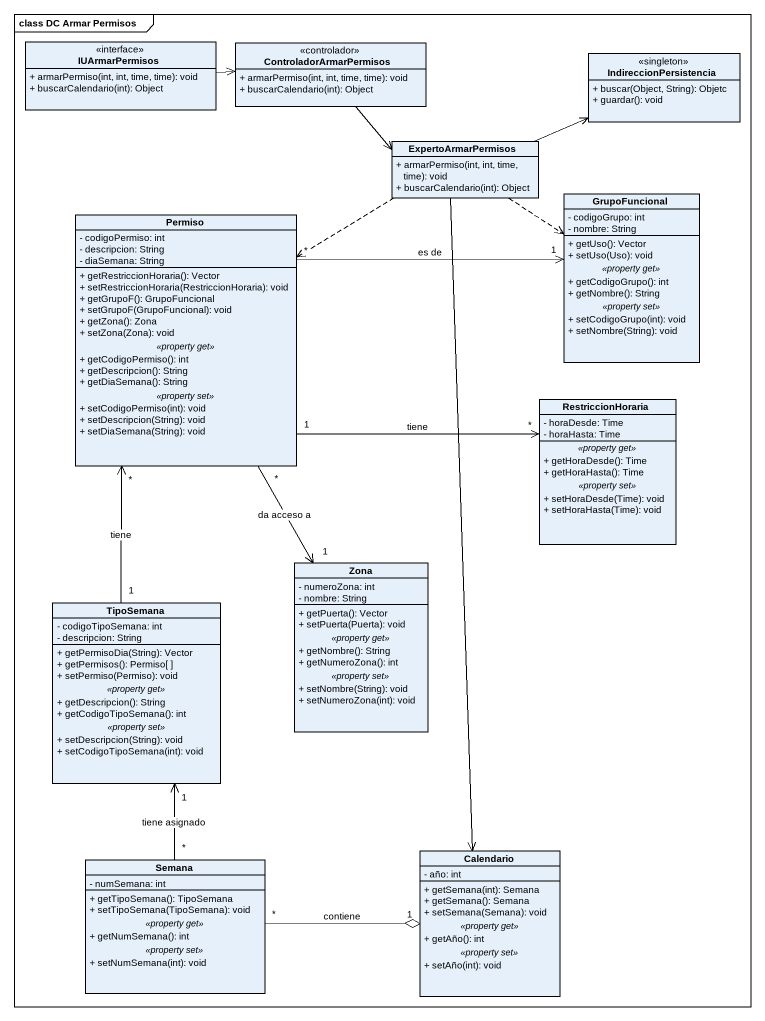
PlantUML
@startuml
mainframe class DC Armar Permisos
hide circle
hide empty members
skinparam classAttributeIconSize 0
class IUArmarPermisos <<interface>> {
  + armarPermiso(int, int, time, time): void
  + buscarCalendario(int): Object
}
class ControladorArmarPermisos <<controlador>> {
  + armarPermiso(int, int, time, time): void
  + buscarCalendario(int): Object
}
class IndireccionPersistencia <<singleton>> {
  + buscar(Object, String): Objetc
  + guardar(): void
}
class ExpertoArmarPermisos {
  + armarPermiso(int, int, time, time): void
  + buscarCalendario(int): Object
}
class GrupoFuncional {
  - codigoGrupo: int
  - nombre: String
  --
  + getUso(): Vector
  + setUso(Uso): void
  .. <<property get>> ..
  + getCodigoGrupo(): int
  + getNombre(): String
  .. <<property set>> ..
  + setCodigoGrupo(int): void
  + setNombre(String): void
}
class Permiso {
  - codigoPermiso: int
  - descripcion: String
  - diaSemana: String
  --
  + getRestriccionHoraria(): Vector
  + setRestriccionHoraria(RestriccionHoraria): void
  + getGrupoF(): GrupoFuncional
  + setGrupoF(GrupoFuncional): void
  + getZona(): Zona
  + setZona(Zona): void
  .. <<property get>> ..
  + getCodigoPermiso(): int
  + getDescripcion(): String
  + getDiaSemana(): String
  .. <<property set>> ..
  + setCodigoPermiso(int): void
  + setDescripcion(String): void
  + setDiaSemana(String): void
}
class RestriccionHoraria {
  - horaDesde: Time
  - horaHasta: Time
  .. <<property get>> ..
  + getHoraDesde(): Time
  + getHoraHasta(): Time
  .. <<property set>> ..
  + setHoraDesde(Time): void
  + setHoraHasta(Time): void
}
class Zona {
  - numeroZona: int
  - nombre: String
  --
  + getPuerta(): Vector
  + setPuerta(Puerta): void
  .. <<property get>> ..
  + getNombre(): String
  + getNumeroZona(): int
  .. <<property set>> ..
  + setNombre(String): void
  + setNumeroZona(int): void
}
class TipoSemana {
  - codigoTipoSemana: int
  - descripcion: String
  --
  + getPermisoDia(String): Vector
  + getPermisos(): Permiso[ ]
  + setPermiso(Permiso): void
  .. <<property get>> ..
  + getDescripcion(): String
  + getCodigoTipoSemana(): int
  .. <<property set>> ..
  + setDescripcion(String): void
  + setCodigoTipoSemana(int): void
}
class Calendario {
  - año: int
  --
  + getSemana(int): Semana
  + getSemana(): Semana
  + setSemana(Semana): void
  .. <<property get>> ..
  + getAño(): int
  .. <<property set>> ..
  + setAño(int): void
}
class Semana {
  - numSemana: int
  --
  + getTipoSemana(): TipoSemana
  + setTipoSemana(TipoSemana): void
  .. <<property get>> ..
  + getNumSemana(): int
  .. <<property set>> ..
  + setNumSemana(int): void
}
IUArmarPermisos -right-> ControladorArmarPermisos
ControladorArmarPermisos --> ExpertoArmarPermisos
ExpertoArmarPermisos -right-> IndireccionPersistencia
ExpertoArmarPermisos ..> GrupoFuncional
ExpertoArmarPermisos ..> Permiso
ExpertoArmarPermisos --> Calendario
Permiso "*" -right-> "1" GrupoFuncional : es de
Permiso "1" -right-> "*" RestriccionHoraria : tiene
Permiso "*" --> "1" Zona : da acceso a
TipoSemana "1" -up-> "*" Permiso : tiene
Semana "*" -up-> "1" TipoSemana : tiene asignado
Semana "*" -right-o "1" Calendario : contiene
@enduml
